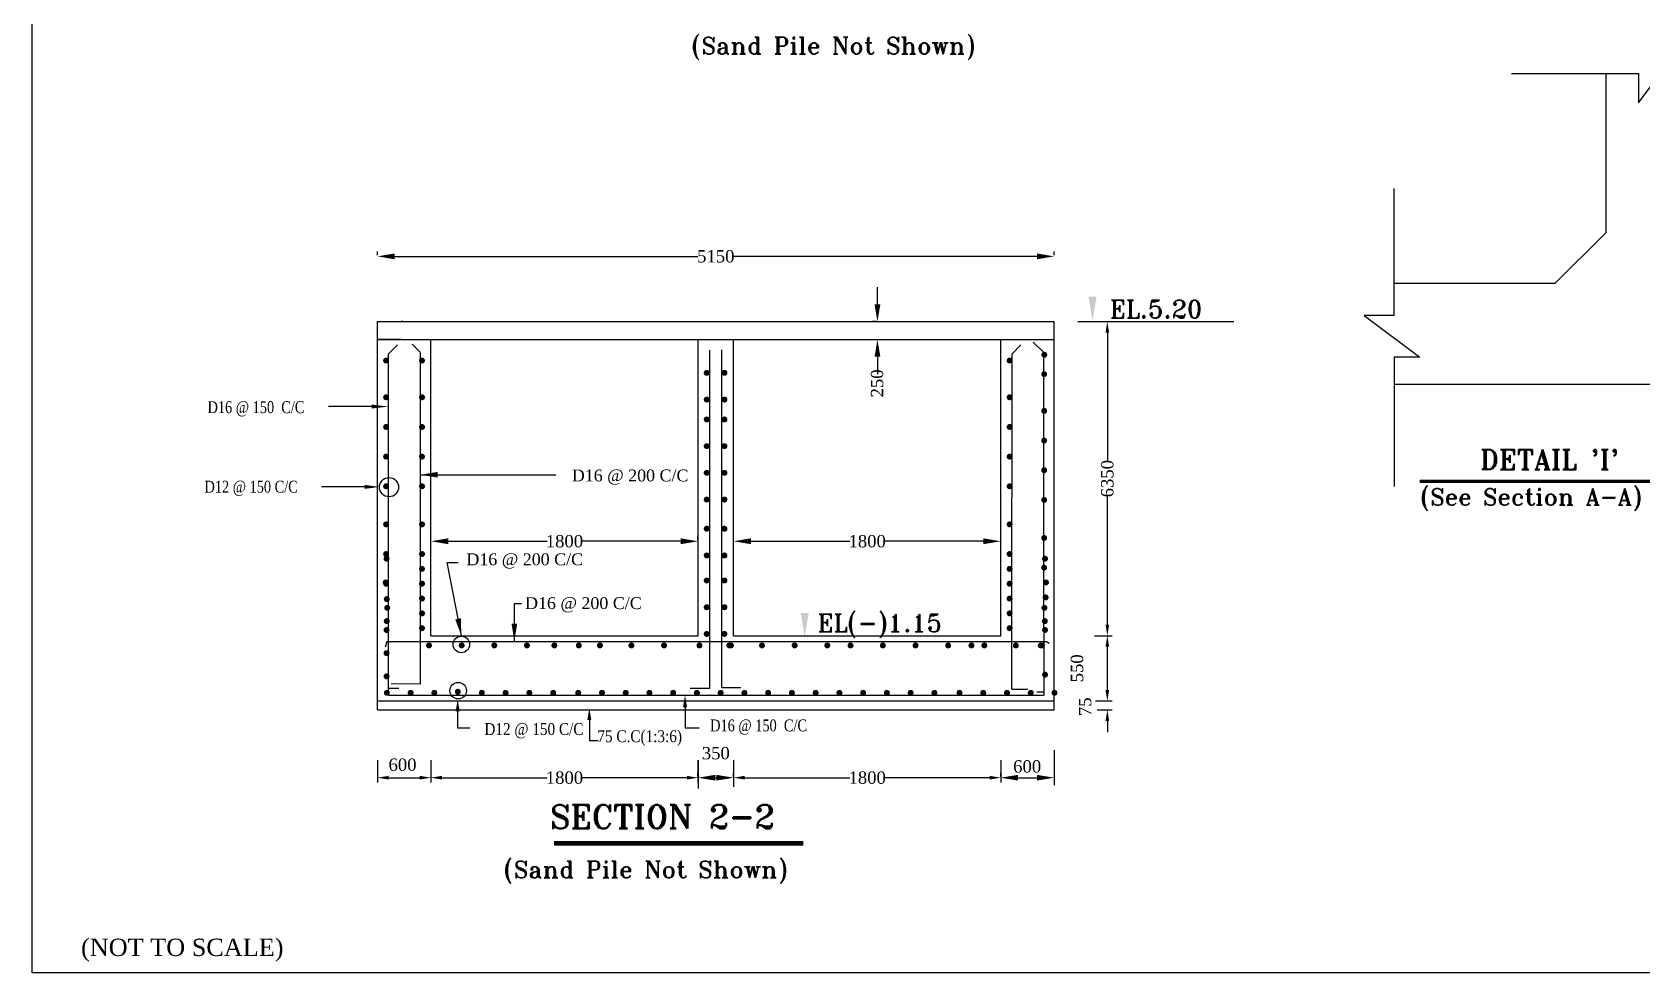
# Model space of a CAD drawing. Extents: x -545075 to 1728153, y -708141 to -305611.
# Drawn here: x 227677 to 260218, y -636426 to -617406 of the extents above; entities that cross this region are included whole.
import ezdxf

# ---------------------------------------------------------------- set-up
doc = ezdxf.new("R2010")
doc.units = 0
doc.header["$MEASUREMENT"] = 0
doc.layers.get('0').update_dxf_attribs({"linetype": 'CONTINUOUS'})
doc.layers.get('DEFPOINTS').update_dxf_attribs({"linetype": 'CONTINUOUS'})
doc.layers.add('LINE', color=7, linetype='CONTINUOUS')
doc.styles.add('BIG', font='ROMANT.SHX')
doc.styles.get("Standard").update_dxf_attribs({"font": 'times.ttf', "height": 250})
doc.dimstyles.new('3', dxfattribs={"dimtxt": 225, "dimasz": 350, "dimexe": 100, "dimexo": 25, "dimgap": 9, "dimtad": 0, "dimdec": 0, "dimzin": 0, "dimdsep": 46, "dimtxsty": 'Standard', "dimcen": 0, "dimclrt": 256, "dimadec": 0, "dimazin": 0, "dimtfac": 1, "dimtdec": 0, "dimtofl": 0, "dimtmove": 2, "dimatfit": 3, "dimfxl": 1, "dimtolj": 1, "dimtzin": 0, "dimarcsym": 0})

# ---------------------------------------------------------------- blocks, each defined once
blk = doc.blocks.new('*D396')
at = {"layer": 'DEFPOINTS', "color": 0, "lineweight": -2}
for p in [(248792, -623259), (249413, -623259), (249128, -629609)]:
    blk.add_point(p, dxfattribs=at)
at = {"layer": 'LINE', "color": 0, "lineweight": -2}
for p, q in [((248817, -623259), (249513, -623259)), ((249413, -623484), (249413, -626070)), ((249413, -629384), (249413, -626797)), ((249153, -629609), (249513, -629609))]:
    blk.add_line(p, q, dxfattribs=at)
for points in [[(249375, -623484), (249450, -623484), (249413, -623259)], [(249375, -629384), (249450, -629384), (249413, -629609)]]:
    blk.add_solid(points, dxfattribs=at)
at = {"layer": 'LINE', "insert": (249413, -626434), "char_height": 250, "attachment_point": 5, "rotation": 90}
blk.add_mtext('\\A1;6350', dxfattribs=at)
blk = doc.blocks.new('*D397')
at = {"layer": 'DEFPOINTS', "color": 0, "lineweight": -2}
for p in [(235737, -632099), (241137, -632099), (241137, -632481)]:
    blk.add_point(p, dxfattribs=at)
at = {"layer": 'LINE', "color": 0, "lineweight": -2}
for p, q in [((235737, -632124), (235737, -632581)), ((241137, -632124), (241137, -632581)), ((235962, -632481), (238087, -632481)), ((240912, -632481), (238787, -632481))]:
    blk.add_line(p, q, dxfattribs=at)
for points in [[(235962, -632443), (235962, -632518), (235737, -632481)], [(240912, -632443), (240912, -632518), (241137, -632481)]]:
    blk.add_solid(points, dxfattribs=at)
at = {"layer": 'LINE', "insert": (238437, -632481), "char_height": 250, "attachment_point": 5}
blk.add_mtext('\\A1;1800', dxfattribs=at)
blk = doc.blocks.new('*D398')
at = {"layer": 'DEFPOINTS', "color": 0, "lineweight": -2}
for p in [(234657, -632099), (235737, -632099), (235737, -632481)]:
    blk.add_point(p, dxfattribs=at)
at = {"layer": 'LINE', "color": 0, "lineweight": -2}
for p, q in [((234657, -632124), (234657, -632581)), ((235737, -632124), (235737, -632581)), ((234882, -632481), (235512, -632481))]:
    blk.add_line(p, q, dxfattribs=at)
for points in [[(234882, -632443), (234882, -632518), (234657, -632481)], [(235512, -632443), (235512, -632518), (235737, -632481)]]:
    blk.add_solid(points, dxfattribs=at)
at = {"layer": 'LINE', "insert": (235164, -632219), "char_height": 250, "attachment_point": 5}
blk.add_mtext('\\A1;600', dxfattribs=at)
blk = doc.blocks.new('*D399')
at = {"layer": 'DEFPOINTS', "color": 0, "lineweight": -2}
for p in [(249128, -629609), (249413, -629609), (249151, -630929)]:
    blk.add_point(p, dxfattribs=at)
at = {"layer": 'LINE', "color": 0, "lineweight": -2}
for p, q in [((249153, -629609), (249513, -629609)), ((249413, -630704), (249413, -629834)), ((249176, -630929), (249513, -630929))]:
    blk.add_line(p, q, dxfattribs=at)
for points in [[(249375, -629834), (249450, -629834), (249413, -629609)], [(249375, -630704), (249450, -630704), (249413, -630929)]]:
    blk.add_solid(points, dxfattribs=at)
at = {"layer": 'LINE', "insert": (248801, -630269), "char_height": 250, "attachment_point": 5, "rotation": 90}
blk.add_mtext('\\A1;550', dxfattribs=at)
blk = doc.blocks.new('1')
at = {"layer": 'LINE', "const_width": 25}
blk.add_lwpolyline([(12, 0, 1), (37, 0, 1)], format="xyb", close=True, dxfattribs=at)
blk = doc.blocks.new('2')
at = {"layer": 'LINE'}
blk.add_blockref('1', (-25, -25), dxfattribs=at)
blk = doc.blocks.new('*D403')
at = {"layer": 'DEFPOINTS', "color": 0, "lineweight": -2}
for p in [(249176, -630929), (249413, -630929), (249181, -631109)]:
    blk.add_point(p, dxfattribs=at)
at = {"layer": 'LINE', "color": 0, "lineweight": -2}
for p, q in [((249413, -630704), (249413, -630479)), ((249201, -630929), (249513, -630929)), ((249206, -631109), (249513, -631109)), ((249413, -631334), (249413, -631559))]:
    blk.add_line(p, q, dxfattribs=at)
for points in [[(249375, -630704), (249450, -630704), (249413, -630929)], [(249375, -631334), (249450, -631334), (249413, -631109)]]:
    blk.add_solid(points, dxfattribs=at)
at = {"layer": 'LINE', "insert": (248966, -631046), "char_height": 250, "attachment_point": 5, "rotation": 90}
blk.add_mtext('\\A1;75', dxfattribs=at)
blk = doc.blocks.new('*D417')
at = {"layer": 'DEFPOINTS', "color": 0, "linetype": 'ByBlock', "lineweight": -2}
for p in [(234657, -621939), (248338, -621939), (248338, -621939)]:
    blk.add_point(p, dxfattribs=at)
at = {"layer": 'LINE', "color": 0, "linetype": 'ByBlock', "lineweight": -2}
for p, q in [((234657, -621914), (234657, -621839)), ((248338, -621914), (248338, -621839)), ((235007, -621939), (241135, -621939)), ((247988, -621939), (241860, -621939))]:
    blk.add_line(p, q, dxfattribs=at)
for points in [[(235007, -621881), (235007, -621998), (234657, -621939)], [(247988, -621881), (247988, -621998), (248338, -621939)]]:
    blk.add_solid(points, dxfattribs=at)
at = {"layer": 'LINE', "linetype": 'ByBlock', "lineweight": -2, "insert": (241497, -621939), "char_height": 250, "attachment_point": 5}
blk.add_mtext('\\A1;5150', dxfattribs=at)
blk = doc.blocks.new('*D418')
at = {"layer": 'DEFPOINTS', "color": 0, "linetype": 'ByBlock', "lineweight": -2}
for p in [(235737, -627700), (241137, -627700), (241137, -627700)]:
    blk.add_point(p, dxfattribs=at)
at = {"layer": 'LINE', "color": 0, "linetype": 'ByBlock', "lineweight": -2}
for p, q in [((235737, -627675), (235737, -627600)), ((236087, -627700), (238087, -627700)), ((240787, -627700), (238787, -627700)), ((241137, -627675), (241137, -627600))]:
    blk.add_line(p, q, dxfattribs=at)
for points in [[(236087, -627641), (236087, -627758), (235737, -627700)], [(240787, -627641), (240787, -627758), (241137, -627700)]]:
    blk.add_solid(points, dxfattribs=at)
at = {"layer": 'LINE', "linetype": 'ByBlock', "lineweight": -2, "insert": (238437, -627700), "char_height": 250, "attachment_point": 5}
blk.add_mtext('\\A1;1800', dxfattribs=at)
blk = doc.blocks.new('*D419')
at = {"layer": 'DEFPOINTS', "color": 0, "linetype": 'ByBlock', "lineweight": -2}
for p in [(241857, -627700), (247257, -627700), (247257, -627700)]:
    blk.add_point(p, dxfattribs=at)
at = {"layer": 'LINE', "color": 0, "linetype": 'ByBlock', "lineweight": -2}
for p, q in [((241857, -627675), (241857, -627600)), ((242207, -627700), (244207, -627700)), ((246907, -627700), (244907, -627700)), ((247257, -627675), (247257, -627600))]:
    blk.add_line(p, q, dxfattribs=at)
for points in [[(242207, -627641), (242207, -627758), (241857, -627700)], [(246907, -627641), (246907, -627758), (247257, -627700)]]:
    blk.add_solid(points, dxfattribs=at)
at = {"layer": 'LINE', "linetype": 'ByBlock', "lineweight": -2, "insert": (244557, -627700), "char_height": 250, "attachment_point": 5}
blk.add_mtext('\\A1;1800', dxfattribs=at)
blk = doc.blocks.new('*D420')
at = {"layer": 'DEFPOINTS', "color": 0, "lineweight": -2}
for p in [(241857, -632099), (247258, -632099), (247258, -632481)]:
    blk.add_point(p, dxfattribs=at)
at = {"layer": 'LINE', "color": 0, "lineweight": -2}
for p, q in [((241857, -632124), (241857, -632581)), ((247258, -632124), (247258, -632581)), ((242082, -632481), (244208, -632481)), ((247033, -632481), (244908, -632481))]:
    blk.add_line(p, q, dxfattribs=at)
for points in [[(242082, -632443), (242082, -632518), (241857, -632481)], [(247033, -632443), (247033, -632518), (247258, -632481)]]:
    blk.add_solid(points, dxfattribs=at)
at = {"layer": 'LINE', "insert": (244558, -632481), "char_height": 250, "attachment_point": 5}
blk.add_mtext('\\A1;1800', dxfattribs=at)
blk = doc.blocks.new('*D421')
at = {"layer": 'DEFPOINTS', "color": 0, "linetype": 'ByBlock', "lineweight": -2}
for p in [(241137, -632481), (241857, -632481), (241857, -632481)]:
    blk.add_point(p, dxfattribs=at)
at = {"layer": 'LINE', "color": 0, "linetype": 'ByBlock', "lineweight": -2}
for p, q in [((241137, -632456), (241137, -632381)), ((241487, -632481), (241507, -632481)), ((241857, -632456), (241857, -632381))]:
    blk.add_line(p, q, dxfattribs=at)
for points in [[(241487, -632423), (241487, -632539), (241137, -632481)], [(241507, -632423), (241507, -632539), (241857, -632481)]]:
    blk.add_solid(points, dxfattribs=at)
at = {"layer": 'LINE', "linetype": 'ByBlock', "lineweight": -2, "insert": (241497, -631986), "char_height": 250, "attachment_point": 5}
blk.add_mtext('\\A1;350', dxfattribs=at)
blk = doc.blocks.new('*D422')
at = {"layer": 'DEFPOINTS', "color": 0, "linetype": 'ByBlock', "lineweight": -2}
for p in [(247258, -632481), (248338, -632481), (248338, -632481)]:
    blk.add_point(p, dxfattribs=at)
at = {"layer": 'LINE', "color": 0, "linetype": 'ByBlock', "lineweight": -2}
for p, q in [((247258, -632456), (247258, -632381)), ((247608, -632481), (247988, -632481)), ((248338, -632506), (248338, -632581))]:
    blk.add_line(p, q, dxfattribs=at)
for points in [[(247608, -632423), (247608, -632539), (247258, -632481)], [(247988, -632423), (247988, -632539), (248338, -632481)]]:
    blk.add_solid(points, dxfattribs=at)
at = {"layer": 'LINE', "linetype": 'ByBlock', "lineweight": -2, "insert": (247792, -632254), "char_height": 250, "attachment_point": 5}
blk.add_mtext('\\A1;600', dxfattribs=at)
blk = doc.blocks.new('*D556')
at = {"layer": 'DEFPOINTS', "color": 0, "linetype": 'ByBlock', "lineweight": -2}
for p in [(244765, -623259), (244765, -623259), (244765, -623619)]:
    blk.add_point(p, dxfattribs=at)
at = {"layer": 'LINE', "color": 0, "linetype": 'ByBlock', "lineweight": -2}
for p, q in [((244765, -622909), (244765, -622559)), ((244740, -623259), (244665, -623259)), ((244790, -623619), (244865, -623619)), ((244765, -623969), (244765, -624319))]:
    blk.add_line(p, q, dxfattribs=at)
for points in [[(244707, -622909), (244824, -622909), (244765, -623259)], [(244707, -623969), (244824, -623969), (244765, -623619)]]:
    blk.add_solid(points, dxfattribs=at)
at = {"layer": 'LINE', "linetype": 'ByBlock', "lineweight": -2, "insert": (244759, -624508), "char_height": 250, "attachment_point": 5, "rotation": 90}
blk.add_mtext('\\A1;250', dxfattribs=at)

msp = doc.modelspace()

# ---------------------------------------------------------------- linework, layer by layer
for p, q in [((259489.278, -618239.195), (259489.278, -621460.335)), ((255201.663, -622480.335), (258469.278, -622480.335)), ((255213.511, -624520.335), (261529.278, -624520.335))]:
    msp.add_line(p, q)
at = {"color": 7, "linetype": 'ByBlock', "lineweight": 20}
msp.add_lwpolyline([(227676.672, -636426), (227676.672, -600860.018), (277972, -600860.018), (277972, -636426), (227676.672, -636426)], close=True, dxfattribs=at)
at = {"layer": 'LINE'}
for p, q in [((258469.278, -622480.335), (259489.278, -621460.335)), ((234656.789, -623258.668), (235769.614, -623258.668)), ((234656.789, -623618.668), (234656.789, -623258.668)), ((235169.614, -623258.668), (235136.789, -623258.668)), ((235769.614, -623258.668), (244198.187, -623258.668)), ((238798.187, -623258.668), (240238.187, -623258.668)), ((244198.187, -623258.668), (248337.825, -623258.668)), ((248860.87, -623258.668), (251972.034, -623258.668)), ((234656.789, -629608.668), (234656.789, -623618.668)), ((235136.789, -623618.668), (234656.789, -623618.668)), ((234656.789, -623618.668), (248337.825, -623618.668)), ((234881.789, -623907.588), (235058.852, -623730.692)), ((235136.789, -623618.668), (235736.789, -623618.668)), ((235136.789, -623618.668), (244765.361, -623618.668)), ((235524.908, -623885.48), (235355.233, -623715.95)), ((235736.789, -629608.668), (235736.789, -623618.668)), ((239125.361, -623618.668), (239845.361, -623618.668)), ((241137.361, -629608.668), (241137.361, -623618.668)), ((241857.361, -629608.668), (241857.361, -623618.668)), ((247257.825, -623618.668), (247857.825, -623618.668)), ((247257.825, -629608.668), (247257.825, -623618.668)), ((247486.29, -623907.588), (247663.353, -623730.692)), ((248125.945, -623884.981), (247913.953, -623673.171)), ((248337.825, -629608.668), (248337.825, -623618.668)), ((234881.789, -629490.92), (234881.789, -623907.588)), ((235526.789, -629728.668), (235526.789, -623888.732)), ((241376.488, -630673.802), (241376.488, -623832.697)), ((241618.234, -630654.802), (241618.234, -623826.101)), ((247481.825, -629728.668), (247486.29, -623907.588)), ((248127.825, -629490.92), (248125.945, -623884.981)), ((234656.789, -631108.668), (234656.789, -629608.668)), ((234877.789, -630808.668), (234881.789, -629473.227)), ((235736.789, -629608.668), (239125.361, -629608.668)), ((239125.361, -629608.668), (241137.361, -629608.668)), ((246896.709, -629608.668), (247257.825, -629608.668)), ((248128.459, -629490.92), (248128.459, -630808.668)), ((248337.825, -631108.668), (248337.825, -629608.668)), ((234844.445, -629728.668), (234812.116, -629839.848)), ((235526.789, -630587.227), (235526.789, -629728.668)), ((247481.825, -630687.802), (247481.825, -629728.668)), ((235526.789, -630587.227), (234934.23, -630581.227)), ((241376.488, -630673.802), (240982.017, -630673.802)), ((241618.234, -630654.802), (242005.017, -630654.802)), ((247481.825, -630687.802), (247804.153, -630687.802))]:
    msp.add_line(p, q, dxfattribs=at)
at = {"layer": 'LINE', "color": 0, "linetype": 'ByBlock', "lineweight": -2}
for p, q in [((248337.825, -623618.668), (248337.825, -623258.668)), ((247257.825, -623618.668), (248337.825, -623618.668)), ((241857.361, -629608.668), (246896.709, -629608.668)), ((234844.445, -629728.668), (248179.936, -629728.668)), ((248179.936, -629728.668), (248233.937, -629761.505)), ((234656.789, -630928.668), (248337.825, -630928.668)), ((234877.789, -630672.227), (235092.037, -630672.227)), ((234877.789, -630808.668), (248128.459, -630808.668)), ((248128.459, -630750.227), (247985.958, -630750.227)), ((234656.789, -631108.668), (248337.825, -631108.668)), ((248337.825, -631927.227), (248337.825, -632629.903)), ((241137.361, -632124.312), (241137.361, -632700.253)), ((241857.361, -632124.312), (241857.361, -632666.484))]:
    msp.add_line(p, q, dxfattribs=at)
at = {"layer": 'LINE', "color": 5}
for p, q in [((234536.789, -624976.14), (233665.352, -624976.14)), ((234399.163, -626600.17), (233527.726, -626600.17)), ((236278.083, -631136.627), (236278.083, -631469.361)), ((240874.903, -631054.808), (240874.903, -631469.361)), ((236278.083, -631469.361), (236523.782, -631469.361)), ((238940.418, -631310.802), (238940.418, -631729.624)), ((240874.903, -631469.361), (241161.552, -631469.361)), ((238940.418, -631729.624), (239120.279, -631729.624))]:
    msp.add_line(p, q, dxfattribs=at)
at = {"layer": 'LINE'}
for points in [[(257581.23, -618239.195), (260151.978, -618239.195), (260151.978, -618837.272), (260995.695, -617711.254), (260995.695, -618227.347), (263608.094, -618227.347)], [(255201.663, -620565.665), (255201.663, -623136.414), (254603.585, -623136.414), (255729.604, -623980.13), (255213.511, -623980.13), (255213.511, -626592.529)]]:
    msp.add_lwpolyline(points, dxfattribs=at)
at = {"layer": 'LINE', "const_width": 60}
for points in [[(234861.601, -624045.529, -1), (234801.601, -624045.529, -1)], [(235527.512, -624045.529, 1), (235587.512, -624045.529, 1)], [(247467.102, -624045.529, -1), (247407.102, -624045.529, -1)], [(248168.984, -623928.887, -1), (248108.984, -623928.887, -1)], [(241283.371, -624294.813, 1), (241343.371, -624294.813, 1)], [(241641.872, -624294.813, 1), (241701.872, -624294.813, 1)], [(248165.488, -624320.93, -1), (248105.488, -624320.93, -1)], [(234861.601, -624788.139, -1), (234801.601, -624788.139, -1)], [(235527.512, -624788.139, 1), (235587.512, -624788.139, 1)], [(241283.371, -624834.813, 1), (241343.371, -624834.813, 1)], [(241641.872, -624834.813, 1), (241701.872, -624834.813, 1)], [(247467.102, -624788.139, -1), (247407.102, -624788.139, -1)], [(248165.488, -625063.539, -1), (248105.488, -625063.539, -1)], [(234861.601, -625388.139, -1), (234801.601, -625388.139, -1)], [(235527.512, -625388.139, 1), (235587.512, -625388.139, 1)], [(241283.371, -625236.606, 1), (241343.371, -625236.606, 1)], [(241641.872, -625236.606, 1), (241701.872, -625236.606, 1)], [(247467.102, -625388.139, -1), (247407.102, -625388.139, -1)], [(241283.371, -625776.606, 1), (241343.371, -625776.606, 1)], [(241641.872, -625776.606, 1), (241701.872, -625776.606, 1)], [(248165.488, -625663.539, -1), (248105.488, -625663.539, -1)], [(234861.601, -625988.139, -1), (234801.601, -625988.139, -1)], [(235527.512, -625988.139, 1), (235587.512, -625988.139, 1)], [(247467.102, -625988.139, -1), (247407.102, -625988.139, -1)], [(241283.371, -626316.606, 1), (241343.371, -626316.606, 1)], [(241641.872, -626316.606, 1), (241701.872, -626316.606, 1)], [(248165.488, -626263.539, -1), (248105.488, -626263.539, -1)], [(234861.601, -626588.139, -1), (234801.601, -626588.139, -1)], [(235527.512, -626588.139, 1), (235587.512, -626588.139, 1)], [(247467.102, -626588.139, -1), (247407.102, -626588.139, -1)], [(241283.371, -626856.606, 1), (241343.371, -626856.606, 1)], [(241641.872, -626856.606, 1), (241701.872, -626856.606, 1)], [(248165.488, -626863.539, -1), (248105.488, -626863.539, -1)], [(234861.601, -627358.139, -1), (234801.601, -627358.139, -1)], [(235527.512, -627358.139, 1), (235587.512, -627358.139, 1)], [(241283.371, -627446.606, 1), (241343.371, -627446.606, 1)], [(241641.872, -627446.606, 1), (241701.872, -627446.606, 1)], [(247467.102, -627358.139, -1), (247407.102, -627358.139, -1)], [(248165.488, -627633.539, -1), (248105.488, -627633.539, -1)], [(234861.601, -627958.139, -1), (234801.601, -627958.139, -1)], [(235527.512, -627958.139, 1), (235587.512, -627958.139, 1)], [(241283.371, -627986.606, 1), (241343.371, -627986.606, 1)], [(241641.872, -627986.606, 1), (241701.872, -627986.606, 1)], [(247467.102, -627958.139, -1), (247407.102, -627958.139, -1)], [(235527.512, -628258.139, 1), (235587.512, -628258.139, 1)], [(247467.102, -628258.139, -1), (247407.102, -628258.139, -1)], [(248165.488, -628233.539, -1), (248105.488, -628233.539, -1)], [(234861.601, -628558.139, -1), (234801.601, -628558.139, -1)], [(235527.512, -628558.139, 1), (235587.512, -628558.139, 1)], [(241283.371, -628493.524, 1), (241343.371, -628493.524, 1)], [(241283.371, -628493.524, 1), (241343.371, -628493.524, 1)], [(241641.872, -628493.524, 1), (241701.872, -628493.524, 1)], [(241641.872, -628493.524, 1), (241701.872, -628493.524, 1)], [(247467.102, -628558.139, -1), (247407.102, -628558.139, -1)], [(234815.243, -628868.942, 1), (234875.243, -628868.942, 1)], [(235527.512, -628858.139, 1), (235587.512, -628858.139, 1)], [(241283.371, -629033.524, 1), (241343.371, -629033.524, 1)], [(241283.371, -629033.524, 1), (241343.371, -629033.524, 1)], [(241641.872, -629033.524, 1), (241701.872, -629033.524, 1)], [(241641.872, -629033.524, 1), (241701.872, -629033.524, 1)], [(247467.102, -628858.139, -1), (247407.102, -628858.139, -1)], [(235527.512, -629158.139, 1), (235587.512, -629158.139, 1)], [(247467.102, -629158.139, -1), (247407.102, -629158.139, -1)], [(235527.512, -629458.139, 1), (235587.512, -629458.139, 1)], [(241283.371, -629573.524, 1), (241343.371, -629573.524, 1)], [(241641.872, -629573.524, 1), (241701.872, -629573.524, 1)], [(247467.102, -629458.139, -1), (247407.102, -629458.139, -1)], [(235669.199, -629806.324, 1), (235729.199, -629806.324, 1)], [(236329.199, -629806.324, 1), (236389.199, -629806.324, 1)], [(236989.199, -629806.324, 1), (237049.199, -629806.324, 1)], [(237649.199, -629806.324, 1), (237709.199, -629806.324, 1)], [(238203.001, -629806.324, 1), (238263.001, -629806.324, 1)], [(238697.771, -629806.324, 1), (238757.771, -629806.324, 1)], [(239124.971, -629806.324, 1), (239184.971, -629806.324, 1)], [(239760.971, -629806.324, 1), (239820.971, -629806.324, 1)], [(240420.971, -629806.324, 1), (240480.971, -629806.324, 1)], [(241136.971, -629806.324, 1), (241196.971, -629806.324, 1)], [(241740.971, -629806.324, 1), (241800.971, -629806.324, 1)], [(241772.971, -629806.324, 1), (241832.971, -629806.324, 1)], [(242400.971, -629806.324, 1), (242460.971, -629806.324, 1)], [(243060.971, -629806.324, 1), (243120.971, -629806.324, 1)], [(243720.971, -629806.324, 1), (243780.971, -629806.324, 1)], [(244191.371, -629806.324, 1), (244251.371, -629806.324, 1)], [(244844.585, -629806.324, 1), (244904.585, -629806.324, 1)], [(245504.585, -629806.324, 1), (245564.585, -629806.324, 1)], [(246164.585, -629806.324, 1), (246224.585, -629806.324, 1)], [(246634.985, -629806.324, 1), (246694.985, -629806.324, 1)], [(246896.319, -629806.324, 1), (246956.319, -629806.324, 1)], [(247532.319, -629806.324, 1), (247592.319, -629806.324, 1)], [(248036.542, -629806.324, 1), (248096.542, -629806.324, 1)], [(248062.381, -629806.324, 1), (248122.381, -629806.324, 1)], [(234817.199, -630763.924, 1), (234877.199, -630763.924, 1)], [(235297.199, -630763.924, 1), (235357.199, -630763.924, 1)], [(235777.199, -630763.924, 1), (235837.199, -630763.924, 1)], [(236251.9, -630742.736, 1), (236311.9, -630742.736, 1)], [(236737.199, -630763.924, 1), (236797.199, -630763.924, 1)], [(237217.199, -630763.924, 1), (237277.199, -630763.924, 1)], [(237697.199, -630763.924, 1), (237757.199, -630763.924, 1)], [(238180.061, -630763.924, 1), (238240.061, -630763.924, 1)], [(238685.771, -630763.924, 1), (238745.771, -630763.924, 1)], [(239165.771, -630763.924, 1), (239225.771, -630763.924, 1)], [(239645.771, -630763.924, 1), (239705.771, -630763.924, 1)], [(240125.771, -630763.924, 1), (240185.771, -630763.924, 1)], [(240605.771, -630763.924, 1), (240665.771, -630763.924, 1)], [(241085.771, -630763.924, 1), (241145.771, -630763.924, 1)], [(241565.771, -630763.924, 1), (241625.771, -630763.924, 1)], [(242045.771, -630763.924, 1), (242105.771, -630763.924, 1)], [(242525.771, -630763.924, 1), (242585.771, -630763.924, 1)], [(243005.771, -630763.924, 1), (243065.771, -630763.924, 1)], [(243485.771, -630763.924, 1), (243545.771, -630763.924, 1)], [(243965.771, -630763.924, 1), (244025.771, -630763.924, 1)], [(243966.723, -630763.924, 1), (244026.723, -630763.924, 1)], [(244445.771, -630763.924, 1), (244505.771, -630763.924, 1)], [(244446.723, -630763.924, 1), (244506.723, -630763.924, 1)], [(244925.771, -630763.924, 1), (244985.771, -630763.924, 1)], [(244926.723, -630763.924, 1), (244986.723, -630763.924, 1)], [(245406.723, -630763.924, 1), (245466.723, -630763.924, 1)], [(245886.723, -630763.924, 1), (245946.723, -630763.924, 1)], [(246394.071, -630763.924, 1), (246454.071, -630763.924, 1)], [(246874.071, -630763.924, 1), (246934.071, -630763.924, 1)], [(247354.071, -630763.924, 1), (247414.071, -630763.924, 1)], [(247834.071, -630763.924, 1), (247894.071, -630763.924, 1)], [(248314.071, -630763.924, 1), (248374.071, -630763.924, 1)]]:
    msp.add_lwpolyline(points, format="xyb", close=True, dxfattribs=at)
at = {"layer": 'LINE'}
for points, const_width in [([(255724.938, -626487.914), (260928.938, -626487.914)], 72), ([(238222.763, -633807.43), (243265.243, -633807.43)], 96)]:
    msp.add_lwpolyline(points, dxfattribs=dict(at, const_width=const_width))
for centre, radius in [((234890.239, -626605.374), 194.451), ((236353.177, -629786.641), 167.003), ((236288.663, -630721.162), 167.003)]:
    msp.add_circle(centre, radius, dxfattribs=at)
at = {"layer": 'LINE', "color": 5}
for points in [[(249193.083, -622755.085), (249033.083, -622755.085), (249113.083, -623235.085)], [(234536.789, -624936.14), (234536.789, -625016.14), (234881.789, -624976.14)], [(234399.163, -626560.17), (234399.163, -626640.17), (234695.83, -626601.345)], [(243374.751, -629147.097), (243214.751, -629147.097), (243294.751, -629627.097)], [(236238.083, -631136.627), (236318.083, -631136.627), (236278.083, -630896.627)], [(240834.903, -631054.808), (240914.903, -631054.808), (240874.903, -630814.808)], [(238900.418, -631310.802), (238980.418, -631310.802), (238940.418, -631070.802)]]:
    msp.add_solid(points, dxfattribs=at)

# ---------------------------------------------------------------- block references
at = {"layer": 'LINE', "yscale": 2.400000000023283, "zscale": 2.4}
for p, xscale, rotation in [((234780.897, -628049.412), 2.399999999983601, 87.83892050779119), ((248213.716, -628049.412), -2.39999999997482, 272.1610794866543), ((234762.797, -628529.07), 2.399999999983601, 87.83892050779119), ((248231.817, -628529.07), -2.39999999997482, 272.1610794866543), ((234794.804, -629042.1), 2.399999999983601, 87.83892050779119), ((248199.81, -629042.1), -2.39999999997482, 272.1610794866543), ((248224.827, -628830.777), -2.39999999997482, 272.1610794866543), ((234785.091, -629310.436), 2.399999999983601, 87.83892050779119), ((248209.522, -629310.436), -2.39999999997482, 272.1610794866543), ((234780.607, -629490.92), 2.399999999983601, 87.83892050779119), ((248214.006, -629490.92), -2.39999999997482, 272.1610794866543), ((234780.607, -629959.157), 2.399999999983601, 87.83892050779119), ((234780.607, -630427.395), 2.399999999983601, 87.83892050779119), ((248214.006, -630393.521), -2.39999999997482, 272.1610794866543)]:
    msp.add_blockref('2', p, dxfattribs=dict(at, xscale=xscale, rotation=rotation))

# ---------------------------------------------------------------- texts
at = {"color": 0, "linetype": 'Continuous', "lineweight": -2}
msp.add_text('(NOT TO SCALE)', height=350.95933, dxfattribs=at).set_placement((228664.696, -636086.037))
at = {"layer": 'LINE', "style": 'BIG'}
for s, height, p in [(' (Sand Pile Not Shown)  ', 340.032, (240772.269, -617849.078)), ('EL.5.20', 360, (249464.104, -623185.354)), ("DETAIL 'I'", 403.2, (256946.692, -626246.948)), ('(See Section A-A)', 336, (255742.768, -626972.041)), ('SECTION 2-2', 480, (238146.362, -633510.086)), (' (Sand Pile Not Shown)  ', 340.032, (236977.023, -634506.537))]:
    msp.add_text(s, height=height, dxfattribs=at).set_placement(p)
at = {"layer": 'LINE'}
for s, width, p in [('D16 @ 150  C/C', 0.8, (231221.48, -625108.424)), ('D12 @ 150 C/C', 0.8, (231159.67, -626716.293)), ('D16 @ 150  C/C', 0.8, (241382.624, -631543.606)), ('D12 @ 150 C/C', 0.85, (236818.258, -631617.378)), ('75 C.C(1:3:6)', 0.85, (239101.805, -631762.086))]:
    msp.add_text(s, height=240, dxfattribs=dict(at, width=width)).set_placement(p)
for p in [(238586.12, -626489.245), (236455.569, -628185.038), (237641.292, -629070.499)]:
    msp.add_text('D16 @ 200 C/C', height=240, dxfattribs=at).set_placement(p)
at = {"layer": 'LINE', "color": 0, "linetype": 'ByBlock', "lineweight": -2, "style": 'BIG'}
msp.add_text('EL(-)1.15', height=360, dxfattribs=at).set_placement((243554.293, -629533.831))

# ---------------------------------------------------------------- dimensions: what is measured, and where the dimension line sits
at = {"layer": 'LINE', "color": 0, "linetype": 'ByBlock', "lineweight": -2}
for base, p1, p2, text, picture, middle in [((248337.825, -621939.442), (234656.789, -621939.442), (248337.825, -621939.442), '5150', '*D417', (241497.307, -621939.442)), ((241137.361, -627699.811), (235736.789, -627699.811), (241137.361, -627699.811), '1800', '*D418', (238437.075, -627699.811)), ((247256.709, -627699.811), (241857.361, -627699.811), (247256.709, -627699.811), '1800', '*D419', (244557.035, -627699.811)), ((241857.361, -632480.93), (241137.361, -632480.93), (241857.361, -632480.93), '350', '*D421', (241497.361, -631985.941))]:
    dim = msp.add_linear_dim(base=base, p1=p1, p2=p2, text=text, dimstyle='3', dxfattribs=at)
    dim.commit()
    dim.dimension.update_dxf_attribs({"geometry": picture, "text_midpoint": middle})
dim = msp.add_linear_dim(base=(244765.361, -623258.668), p1=(244765.361, -623618.668), p2=(244765.361, -623258.668), angle=90, text='250', dimstyle='3', dxfattribs=at)
dim.commit()
dim.dimension.update_dxf_attribs({"geometry": '*D556', "text_midpoint": (244759.452, -624508.227), "dimtype": 160})
at = {"layer": 'LINE'}
dim = msp.add_linear_dim(base=(249412.676, -623258.668), p1=(249127.64, -629608.668), p2=(248791.916, -623258.668), angle=90, text='6350', dimstyle='3', override={"dimtxt": 300, "dimasz": 225, "dimclrd": 0, "dimclre": 0}, dxfattribs=at)
dim.commit()
dim.dimension.update_dxf_attribs({"geometry": '*D396', "text_midpoint": (249412.676, -626433.668)})
for base, p1, p2, text, picture, middle in [((249412.676, -629608.668), (249150.64, -630928.668), (249127.64, -629608.668), '550', '*D399', (248800.64, -630268.668)), ((249412.676, -630928.668), (249180.814, -631108.668), (249175.64, -630928.668), '75', '*D403', (248966.254, -631046.382))]:
    dim = msp.add_linear_dim(base=base, p1=p1, p2=p2, angle=90, text=text, dimstyle='3', override={"dimtxt": 300, "dimasz": 225, "dimclrd": 0, "dimclre": 0}, dxfattribs=at)
    dim.commit()
    dim.dimension.update_dxf_attribs({"geometry": picture, "text_midpoint": middle, "dimtype": 160})
dim = msp.add_linear_dim(base=(235736.789, -632480.93), p1=(234656.789, -632099.312), p2=(235736.789, -632099.312), text='600', dimstyle='3', override={"dimtxt": 300, "dimasz": 225, "dimclrd": 0, "dimclre": 0}, dxfattribs=at)
dim.commit()
dim.dimension.update_dxf_attribs({"geometry": '*D398', "text_midpoint": (235164.276, -632218.819), "dimtype": 160})
for base, p1, p2, picture, middle in [((241137.361, -632480.93), (235736.789, -632099.312), (241137.361, -632099.312), '*D397', (238437.075, -632480.93)), ((247257.825, -632480.93), (241857.361, -632099.312), (247257.825, -632099.312), '*D420', (244557.593, -632480.93))]:
    dim = msp.add_linear_dim(base=base, p1=p1, p2=p2, text='1800', dimstyle='3', override={"dimtxt": 300, "dimasz": 225, "dimclrd": 0, "dimclre": 0}, dxfattribs=at)
    dim.commit()
    dim.dimension.update_dxf_attribs({"geometry": picture, "text_midpoint": middle})
at = {"layer": 'LINE', "color": 0, "linetype": 'ByBlock', "lineweight": -2}
dim = msp.add_linear_dim(base=(248337.825, -632480.93), p1=(247257.825, -632480.93), p2=(248337.825, -632480.93), text='600', dimstyle='3', dxfattribs=at)
dim.commit()
dim.dimension.update_dxf_attribs({"geometry": '*D422', "text_midpoint": (247792.267, -632254.227), "dimtype": 160})

# ---------------------------------------------------------------- leaders
at = {"layer": 'LINE'}
for points, override in [([(235526.789, -626354.802), (238264.891, -626354.802)], {"dimgap": 9, "dimtad": 0}), ([(236353.445, -629611.802), (236064.445, -628128.802), (236287.445, -628128.802)], {"dimgap": 9, "dimtad": 0, "dimfxl": 0.12}), ([(237424.167, -629716.129), (237424.167, -628960.263), (237569.167, -628960.263)], {"dimgap": 9, "dimtad": 0, "dimfxl": 0.12})]:
    msp.add_leader(points, dimstyle='3', override=override, dxfattribs=at)

doc.saveas('drawing.dxf')
